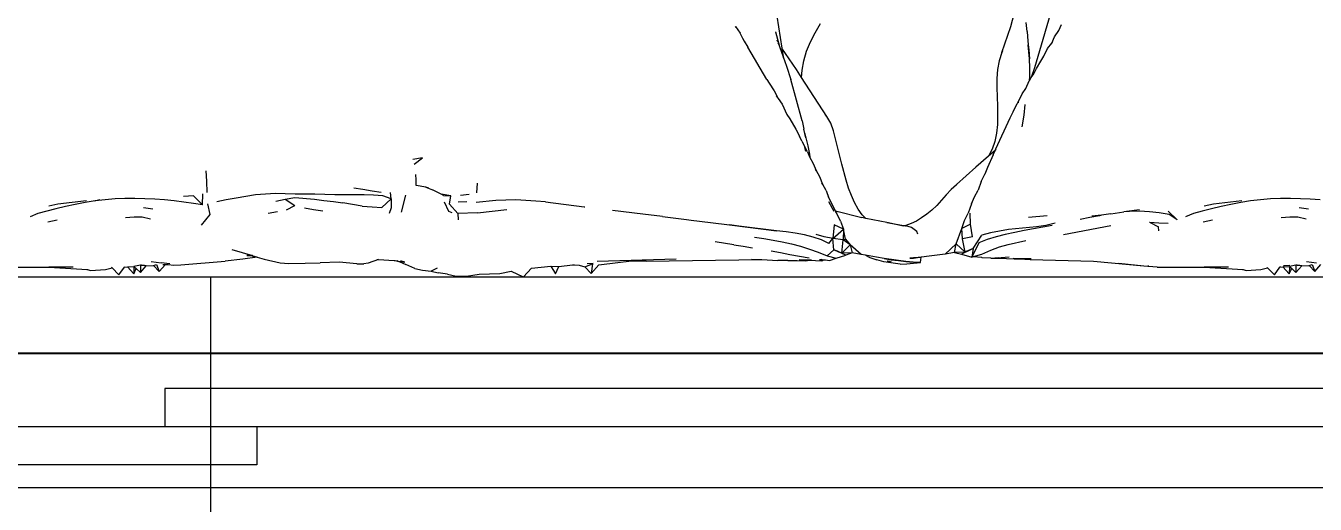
# Model space of a CAD drawing. Header units: millimetres. Extents: x 0 to 460473, y -68369 to 85219.
# Drawn here: x 223573 to 224416, y -38177 to -37864 of the extents above; entities that cross this region are included whole.
import ezdxf

# ---------------------------------------------------------------- set-up
doc = ezdxf.new("R2010")
doc.units = ezdxf.units.MM
doc.header["$LTSCALE"] = 50
for name, color, linetype in [('fur', 6, 'Continuous'), ('ha', 8, 'Continuous'), ('wall', 2, 'Continuous'), ('win', 4, 'Continuous')]:
    doc.layers.add(name, color=color, linetype=linetype)

# ---------------------------------------------------------------- blocks, each defined once
blk = doc.blocks.new('2600')
at = {"layer": 'win'}
for p, q in [((8549.25, -153771.01), (8549.25, -153471.01)), ((7239.25, -153521.01), (9759.25, -153521.01)), ((7249.25, -153608.51), (9749.25, -153608.51)), ((7249.25, -153608.51), (9749.25, -153608.51))]:
    blk.add_line(p, q, dxfattribs=at)
for points in [[(7249.25, -153543.51), (8579.25, -153543.51), (8579.25, -153568.51), (7249.25, -153568.51)], [(9749.25, -153568.51), (8519.25, -153568.51), (8519.25, -153593.51), (9749.25, -153593.51)]]:
    blk.add_lwpolyline(points, dxfattribs=at)
blk = doc.blocks.new('EWEDSF')
at = {"layer": 'wall', "color": 2}
blk.add_line((225434, 29829.7), (221434, 29829.7), dxfattribs=at)
at = {"layer": 'fur', "xscale": -1}
blk.add_blockref('2600', (232243.25, 183350.2), dxfattribs=at)
blk = doc.blocks.new('12312')
for p, q in [((249874.61, -38343.41), (249857.14, -38402.79)), ((249841.72, -38375.64), (249846.98, -38356.21)), ((249688.91, -38368.95), (249692.11, -38389.88)), ((249661.86, -38375.82), (249664.8, -38379.99)), ((249662.31, -38376.58), (249661.86, -38375.82)), ((249713.92, -38379.78), (249717.31, -38373.85)), ((249835.85, -38392.66), (249841.72, -38375.64)), ((249852.37, -38378.99), (249851.87, -38373.07)), ((249870.24, -38382.37), (249873.26, -38378.34)), ((249873.26, -38378.34), (249874.84, -38374.49)), ((249667.52, -38385.32), (249664.8, -38379.99)), ((249666.41, -38383.33), (249667.52, -38385.32)), ((249667.52, -38385.32), (249666.75, -38384.02)), ((249667.52, -38385.32), (249669.91, -38389.14)), ((249687.96, -38379.18), (249690.65, -38388.69)), ((249687.96, -38379.18), (249689.99, -38386.95)), ((249688.85, -38384.5), (249689.2, -38385.44)), ((249689.99, -38386.95), (249689.69, -38386.54)), ((249708.16, -38391.91), (249710.72, -38385.77)), ((249710.72, -38385.77), (249713.92, -38379.78)), ((249852.37, -38378.99), (249852.67, -38382.15)), ((249852.67, -38382.15), (249853.2, -38387.67)), ((249865.73, -38390.21), (249868.63, -38386.54)), ((249868.63, -38386.54), (249870.24, -38382.37)), ((249868.63, -38386.54), (249868.93, -38386.16)), ((249682.36, -38410.33), (249669.91, -38389.14)), ((249689.99, -38386.95), (249690.17, -38387.6)), ((249690.65, -38388.69), (249692.96, -38395.48)), ((249701.65, -38403.91), (249692.11, -38389.88)), ((249692.11, -38389.88), (249692.96, -38395.48)), ((249706.44, -38398.11), (249708.16, -38391.91)), ((249835.85, -38392.66), (249834.14, -38398.07)), ((249836.28, -38391.73), (249835.85, -38392.66)), ((249853.17, -38387.73), (249853.2, -38387.67)), ((249853.17, -38387.73), (249853.51, -38390.88)), ((249853.98, -38396.79), (249853.17, -38387.73)), ((249853.51, -38390.88), (249853.98, -38396.79)), ((249861.31, -38398.41), (249863.45, -38395.13)), ((249863.45, -38395.13), (249865.73, -38390.21)), ((249692.96, -38395.48), (249695.04, -38401.59)), ((249693.04, -38395.96), (249693.11, -38396.47)), ((249695.04, -38401.59), (249697.92, -38410.37)), ((249705.34, -38404.27), (249706.44, -38398.11)), ((249833.06, -38403.74), (249832.68, -38409.65)), ((249834.14, -38398.07), (249833.06, -38403.74)), ((249854.29, -38402.65), (249853.98, -38396.79)), ((249854.15, -38408.39), (249854.29, -38402.65)), ((249857.14, -38402.79), (249855.16, -38409.13)), ((249856.71, -38406.71), (249858.55, -38403.1)), ((249858.55, -38403.1), (249861.31, -38398.41)), ((249682.36, -38410.33), (249683.85, -38412.83)), ((249705.33, -38437.39), (249697.92, -38410.37)), ((249705, -38409.1), (249701.65, -38403.91)), ((249705, -38409.1), (249705.34, -38404.27)), ((249705, -38409.15), (249705, -38409.1)), ((249721.44, -38434.55), (249705, -38409.15)), ((249832.68, -38409.65), (249832.67, -38415.66)), ((249851.49, -38416.18), (249853.74, -38411.32)), ((249853.74, -38411.32), (249853.91, -38411.06)), ((249853.91, -38411.06), (249854.15, -38408.39)), ((249853.91, -38411.06), (249855.16, -38409.13)), ((249855.16, -38409.13), (249856.71, -38406.71)), ((249683.85, -38412.83), (249687, -38417.7)), ((249687, -38417.7), (249689.59, -38422.75)), ((249832.67, -38415.66), (249833.07, -38427.76)), ((249847.04, -38424.22), (249849.23, -38419.72)), ((249849.23, -38419.72), (249851.49, -38416.18)), ((249688.36, -38421.09), (249689.59, -38422.75)), ((249689.59, -38422.75), (249692.27, -38426.41)), ((249692.27, -38426.41), (249695.36, -38433.37)), ((249833.07, -38427.76), (249833.14, -38433.78)), ((249843.29, -38431.54), (249845.11, -38427.85)), ((249845.11, -38427.85), (249847.04, -38424.22)), ((249846.61, -38425.15), (249846.6, -38425.6)), ((249850.47, -38433.72), (249851.09, -38426.63)), ((249695.36, -38433.37), (249697.32, -38436)), ((249697.32, -38436), (249701.29, -38442.75)), ((249705.33, -38437.39), (249706.53, -38442.94)), ((249721.44, -38434.55), (249720.52, -38433.48)), ((249724.01, -38438.97), (249721.44, -38434.55)), ((249832, -38455.74), (249841.33, -38435.38)), ((249833.14, -38433.78), (249832.98, -38439.72)), ((249841.33, -38435.38), (249843.29, -38431.54)), ((249849.1, -38441.37), (249850.47, -38433.72)), ((249701.29, -38442.75), (249703.66, -38447.49)), ((249707.76, -38448.55), (249706.53, -38442.94)), ((249706.78, -38445.23), (249707.76, -38448.55)), ((249725.89, -38443.99), (249724.01, -38438.97)), ((249731.2, -38465.71), (249725.89, -38443.99)), ((249832.46, -38445.51), (249831.37, -38451)), ((249832.98, -38439.72), (249832.46, -38445.51)), ((249705.11, -38450.73), (249703.66, -38447.49)), ((249705.11, -38450.73), (249706.62, -38453.43)), ((249708.89, -38457.72), (249706.62, -38453.43)), ((249707.76, -38448.55), (249709.05, -38453.79)), ((249709.05, -38453.79), (249710.05, -38459.1)), ((249831.37, -38451), (249829.58, -38456.02)), ((249457.27, -38461.69), (249450.74, -38462.66)), ((249451.76, -38465.79), (249457.27, -38461.69)), ((249706.97, -38454.63), (249707.72, -38457.19)), ((249707.12, -38454.73), (249707.08, -38454.6)), ((249707.83, -38457.24), (249707.16, -38454.87)), ((249708.89, -38457.72), (249710.22, -38461)), ((249710.05, -38459.1), (249710.32, -38461.16)), ((249710.32, -38461.16), (249710.22, -38461)), ((249712.86, -38465.56), (249710.32, -38461.16)), ((249827.12, -38460.54), (249818.89, -38467.65)), ((249830.18, -38459.57), (249826.52, -38467.88)), ((249827.16, -38460.49), (249827.12, -38460.54)), ((249829.58, -38456.02), (249827.16, -38460.49)), ((249831.53, -38456.73), (249827.16, -38460.49)), ((249830.18, -38459.57), (249831.53, -38456.73)), ((249831.53, -38456.73), (249832, -38455.74)), ((249832.22, -38456.13), (249831.53, -38456.73)), ((249316.18, -38476.94), (249315.84, -38470.14)), ((249714.64, -38470.07), (249712.86, -38465.56)), ((249714.64, -38470.07), (249714.13, -38469.21)), ((249717, -38473.99), (249714.64, -38470.07)), ((249734.13, -38476.29), (249731.2, -38465.71)), ((249818.89, -38467.65), (249806.33, -38479.12)), ((249826.52, -38467.88), (249824.79, -38472.35)), ((249316.49, -38484.29), (249316.18, -38476.94)), ((249452.96, -38476.07), (249452.9, -38472.52)), ((249453.07, -38479.78), (249452.96, -38476.07)), ((249492.64, -38484.51), (249493.02, -38478.14)), ((249718.94, -38479.13), (249717, -38473.99)), ((249718.94, -38479.13), (249718.22, -38477.89)), ((249721.12, -38482.9), (249718.94, -38479.13)), ((249735.73, -38481.41), (249734.13, -38476.29)), ((249806.28, -38479.15), (249802.83, -38482.31)), ((249806.33, -38479.12), (249806.28, -38479.15)), ((249822.44, -38477.09), (249820.39, -38482.74)), ((249822.44, -38477.09), (249824.79, -38472.35)), ((249824.79, -38472.35), (249825.1, -38471.74)), ((249307.4, -38486.37), (249300.95, -38486.83)), ((249313.39, -38492.38), (249307.4, -38486.37)), ((249313.39, -38492.38), (249313.58, -38485.04)), ((249335.25, -38488), (249328.9, -38489.15)), ((249341.61, -38486.82), (249335.25, -38488)), ((249348.03, -38485.85), (249341.61, -38486.82)), ((249354.51, -38485.25), (249348.03, -38485.85)), ((249360.99, -38484.99), (249354.51, -38485.25)), ((249367.45, -38485.03), (249360.99, -38484.99)), ((249373.88, -38485.35), (249367.45, -38485.03)), ((249367.45, -38488.68), (249373.78, -38487.49)), ((249373.78, -38487.49), (249386.6, -38488.61)), ((249386.75, -38485.44), (249373.88, -38485.35)), ((249393.23, -38485.53), (249386.75, -38485.44)), ((249399.76, -38485.69), (249393.23, -38485.53)), ((249406.3, -38485.78), (249399.76, -38485.69)), ((249412.74, -38485.81), (249406.3, -38485.78)), ((249418.25, -38482.24), (249412.17, -38481.51)), ((249419.01, -38485.85), (249412.74, -38485.81)), ((249424.26, -38483.46), (249418.25, -38482.24)), ((249425.13, -38486.03), (249419.01, -38485.85)), ((249430.16, -38484.3), (249424.26, -38483.46)), ((249431.13, -38486.4), (249425.13, -38486.03)), ((249436.6, -38488.46), (249431.13, -38486.4)), ((249436.6, -38488.46), (249436.24, -38484.17)), ((249446.14, -38485.99), (249443.18, -38497.02)), ((249459.45, -38480.88), (249453.07, -38479.78)), ((249461.31, -38481.37), (249459.45, -38480.88)), ((249459.45, -38480.88), (249463.72, -38482.63)), ((249469.4, -38485.33), (249463.72, -38482.63)), ((249470.94, -38486.31), (249469.4, -38485.33)), ((249475.76, -38486.51), (249469.4, -38485.33)), ((249470.94, -38486.31), (249475.76, -38486.51)), ((249474.89, -38491.9), (249475.76, -38486.51)), ((249487.64, -38485.53), (249481.99, -38486.18)), ((249721.12, -38482.9), (249722.87, -38487.93)), ((249722.23, -38486.67), (249722.87, -38487.93)), ((249722.87, -38487.93), (249725.2, -38492.44)), ((249737.52, -38486.32), (249735.73, -38481.41)), ((249739.56, -38490.91), (249737.52, -38486.32)), ((249799.57, -38485.71), (249796.46, -38489.27)), ((249802.83, -38482.31), (249799.57, -38485.71)), ((249816.07, -38491.78), (249818.01, -38487.01)), ((249818.01, -38487.01), (249820.39, -38482.74)), ((249211.48, -38496.46), (249205.68, -38498.09)), ((249217.56, -38494.93), (249211.48, -38496.46)), ((249218.78, -38492), (249212.85, -38493.12)), ((249223.83, -38493.42), (249217.56, -38494.93)), ((249237.41, -38489.64), (249218.78, -38492)), ((249230.21, -38492.04), (249223.83, -38493.42)), ((249236.66, -38490.87), (249230.21, -38492.04)), ((249243.14, -38489.77), (249236.66, -38490.87)), ((249242.75, -38489.76), (249246.19, -38488.83)), ((249249.63, -38488.97), (249243.14, -38489.77)), ((249256.16, -38488.46), (249249.63, -38488.97)), ((249262.67, -38488.2), (249256.16, -38488.46)), ((249269.17, -38488.24), (249262.67, -38488.2)), ((249275.65, -38488.37), (249269.17, -38488.24)), ((249274.81, -38494.13), (249280.88, -38495.02)), ((249282.11, -38488.61), (249275.65, -38488.37)), ((249288.52, -38489.03), (249282.11, -38488.61)), ((249294.9, -38489.68), (249288.52, -38489.03)), ((249301.23, -38490.51), (249294.9, -38489.68)), ((249307.52, -38491.43), (249301.23, -38490.51)), ((249313.39, -38492.38), (249307.52, -38491.43)), ((249316.72, -38491.73), (249318.18, -38498.7)), ((249328.9, -38489.15), (249322.69, -38490.37)), ((249361.35, -38489.92), (249367.45, -38488.68)), ((249367.45, -38488.68), (249373.6, -38492.76)), ((249368.35, -38495.55), (249373.6, -38492.76)), ((249379.96, -38494.39), (249385.97, -38495.31)), ((249385.97, -38495.31), (249391.91, -38496.15)), ((249386.6, -38488.61), (249392.75, -38489.4)), ((249392.75, -38489.4), (249398.88, -38490.22)), ((249398.88, -38490.22), (249405.05, -38491.12)), ((249417.77, -38493.3), (249405.05, -38491.12)), ((249417.77, -38493.3), (249424.2, -38493.67)), ((249424.2, -38493.67), (249430.49, -38494.11)), ((249436.6, -38488.46), (249430.49, -38494.11)), ((249436.73, -38494.28), (249435.43, -38498.07)), ((249436.6, -38488.46), (249436.73, -38494.28)), ((249471.23, -38490.28), (249474.13, -38496.5)), ((249474.13, -38496.5), (249476.34, -38497.42)), ((249474.89, -38491.9), (249480.18, -38498.02)), ((249486.22, -38490.44), (249480.53, -38490.61)), ((249505.07, -38489.59), (249492.2, -38490.82)), ((249493.08, -38497.55), (249512.21, -38495.41)), ((249511.6, -38489.17), (249505.07, -38489.59)), ((249518.17, -38489.06), (249511.6, -38489.17)), ((249524.7, -38489.39), (249518.17, -38489.06)), ((249531.17, -38489.87), (249524.7, -38489.39)), ((249537.6, -38490.44), (249531.17, -38489.87)), ((249537.6, -38490.44), (249562.94, -38493.66)), ((249562.94, -38493.66), (249563.29, -38493.7)), ((249563.29, -38493.7), (249563.34, -38493.71)), ((249601.28, -38498.54), (249581.36, -38495.93)), ((249722.57, -38490.09), (249726.07, -38496.37)), ((249727.13, -38496.26), (249725.2, -38492.44)), ((249727.36, -38496.73), (249727.13, -38496.26)), ((249727.13, -38496.26), (249744.26, -38500.6)), ((249741.89, -38495.11), (249739.56, -38490.91)), ((249744.53, -38498.8), (249741.89, -38495.11)), ((249790.13, -38495.79), (249786.83, -38498.51)), ((249793.34, -38492.69), (249790.13, -38495.79)), ((249796.46, -38489.27), (249793.34, -38492.69)), ((249816.07, -38491.78), (249813.88, -38497.72)), ((249925.86, -38495.59), (249915.67, -38496.97)), ((249944.57, -38496.52), (249950.47, -38502.03)), ((249966.87, -38496.46), (249961.08, -38498.09)), ((249972.95, -38494.93), (249966.87, -38496.46)), ((249974.17, -38492), (249968.25, -38493.12)), ((249979.23, -38493.42), (249972.95, -38494.93)), ((249992.81, -38489.64), (249974.17, -38492)), ((249985.61, -38492.04), (249979.23, -38493.42)), ((249992.06, -38490.87), (249985.61, -38492.04)), ((249998.54, -38489.77), (249992.06, -38490.87)), ((250005.03, -38488.97), (249998.54, -38489.77)), ((250011.56, -38488.46), (250005.03, -38488.97)), ((250018.07, -38488.2), (250011.56, -38488.46)), ((250024.56, -38488.24), (250018.07, -38488.2)), ((250031.05, -38488.37), (250024.56, -38488.24)), ((250030.21, -38494.13), (250036.27, -38495.02)), ((250037.51, -38488.61), (250031.05, -38488.37)), ((250043.92, -38489.03), (250037.51, -38488.61)), ((249205.68, -38498.09), (249200.58, -38500.22)), ((249212.19, -38503.37), (249218.25, -38502.13)), ((249263.11, -38500.68), (249268.67, -38500.09)), ((249268.67, -38500.09), (249274, -38500.12)), ((249274, -38500.12), (249279.36, -38501.56)), ((249318.18, -38498.7), (249312.46, -38505.71)), ((249356.35, -38497.82), (249362.34, -38496.66)), ((249493.08, -38497.55), (249480.18, -38498.02)), ((249480.18, -38498.02), (249480.46, -38502.15)), ((249613.99, -38500.05), (249601.28, -38498.54)), ((249613.99, -38500.05), (249629.82, -38502.02)), ((249629.82, -38502.02), (249632.9, -38502.4)), ((249632.9, -38502.4), (249645.42, -38503.99)), ((249645.42, -38503.99), (249657.84, -38505.49)), ((249727.36, -38496.73), (249727.49, -38496.79)), ((249727.44, -38496.87), (249727.36, -38496.73)), ((249727.66, -38496.99), (249727.44, -38496.87)), ((249727.82, -38497.63), (249727.44, -38496.87)), ((249728.33, -38497.8), (249727.82, -38497.63)), ((249730.48, -38502.91), (249727.82, -38497.63)), ((249730.48, -38502.91), (249732.41, -38508.29)), ((249747.06, -38501.18), (249744.26, -38500.6)), ((249747.06, -38501.18), (249744.53, -38498.8)), ((249760.61, -38503.99), (249747.06, -38501.18)), ((249760.61, -38503.99), (249772.86, -38505.98)), ((249769.55, -38505.85), (249760.61, -38503.99)), ((249776.67, -38504.55), (249773.23, -38505.86)), ((249780.1, -38502.91), (249776.67, -38504.55)), ((249783.48, -38500.87), (249780.1, -38502.91)), ((249786.83, -38498.51), (249783.48, -38500.87)), ((249809.81, -38507.88), (249811.47, -38502.58)), ((249811.47, -38502.58), (249813.88, -38497.72)), ((249815.5, -38505.08), (249815.25, -38497.84)), ((249865.42, -38499.61), (249853.38, -38500.62)), ((249870.74, -38504.41), (249864.74, -38505.78)), ((249893.43, -38500.69), (249887.19, -38502.02)), ((249899.78, -38499.42), (249893.43, -38500.69)), ((249900.95, -38499.18), (249894.75, -38499.8)), ((249900.95, -38499.18), (249899.78, -38499.42)), ((249907.17, -38498.12), (249900.95, -38499.18)), ((249907.17, -38498.12), (249915.67, -38496.97)), ((249919.24, -38496.65), (249915.67, -38496.97)), ((249925.83, -38496.55), (249919.24, -38496.65)), ((249932.36, -38496.88), (249925.83, -38496.55)), ((249938.82, -38497.51), (249932.36, -38496.88)), ((249932.46, -38503.66), (249938.56, -38504.03)), ((249932.46, -38503.66), (249938.4, -38506.72)), ((249938.56, -38504.03), (249944.55, -38504.24)), ((249945.19, -38498.56), (249938.82, -38497.51)), ((249950.47, -38502.03), (249945.19, -38498.56)), ((249961.08, -38498.09), (249955.97, -38500.22)), ((249967.59, -38503.37), (249973.65, -38502.13)), ((250018.5, -38500.68), (250024.07, -38500.09)), ((250024.07, -38500.09), (250029.39, -38500.12)), ((250029.39, -38500.12), (250034.75, -38501.56)), ((249657.84, -38505.49), (249688.63, -38509.25)), ((249664.01, -38506.29), (249657.84, -38505.49)), ((249688.63, -38509.25), (249664.01, -38506.29)), ((249674.15, -38513.38), (249680.24, -38514.32)), ((249694.8, -38510.06), (249688.63, -38509.25)), ((249700.85, -38510.91), (249694.8, -38510.06)), ((249706.78, -38512), (249700.85, -38510.91)), ((249712.5, -38513.38), (249706.78, -38512)), ((249717.91, -38515.22), (249712.5, -38513.38)), ((249719.68, -38513.23), (249714.56, -38511.68)), ((249725.37, -38514.29), (249719.68, -38513.23)), ((249726.18, -38505.45), (249725.37, -38514.29)), ((249725.37, -38514.29), (249732.41, -38508.29)), ((249732.41, -38508.29), (249726.18, -38505.45)), ((249732.41, -38508.29), (249732.26, -38515.14)), ((249733.66, -38514.81), (249732.41, -38508.29)), ((249771.38, -38506.23), (249769.55, -38505.85)), ((249772.76, -38506.01), (249769.55, -38505.85)), ((249772.76, -38506.01), (249772.44, -38506.12)), ((249772.86, -38505.98), (249772.76, -38506.01)), ((249773.23, -38505.86), (249772.86, -38505.98)), ((249772.86, -38505.98), (249773.22, -38506.04)), ((249776.87, -38507.14), (249773.22, -38506.04)), ((249780.23, -38509.78), (249776.87, -38507.14)), ((249781.04, -38511.43), (249780.23, -38509.78)), ((249806.04, -38517.79), (249809.81, -38507.88)), ((249815.5, -38505.08), (249809.81, -38507.88)), ((249810.26, -38514.64), (249809.81, -38507.88)), ((249816.74, -38513.3), (249810.26, -38514.64)), ((249816.74, -38513.3), (249815.5, -38505.08)), ((249817.22, -38520.83), (249822.77, -38512.19)), ((249828.53, -38510.7), (249822.77, -38512.19)), ((249832.09, -38513.18), (249826.29, -38514.99)), ((249840.33, -38508.52), (249828.53, -38510.7)), ((249838.13, -38511.67), (249832.09, -38513.18)), ((249844.28, -38510.36), (249838.13, -38511.67)), ((249858.62, -38506.79), (249840.33, -38508.52)), ((249850.47, -38509.18), (249844.28, -38510.36)), ((249862.8, -38506.91), (249850.47, -38509.18)), ((249864.74, -38505.78), (249858.62, -38506.79)), ((249868.89, -38505.85), (249862.8, -38506.91)), ((249876.15, -38511.7), (249907.24, -38505.81)), ((249938.57, -38509.3), (249938.4, -38506.72)), ((249332.44, -38521.56), (249346.01, -38525.53)), ((249660.65, -38518.45), (249648.41, -38516.47)), ((249660.65, -38518.45), (249666.78, -38519.4)), ((249666.78, -38519.4), (249672.9, -38520.34)), ((249680.24, -38514.32), (249686.34, -38515.36)), ((249686.34, -38515.36), (249692.36, -38516.52)), ((249692.36, -38516.52), (249698.31, -38517.85)), ((249698.31, -38517.85), (249704.21, -38519.45)), ((249704.21, -38519.45), (249710.08, -38521.3)), ((249710.08, -38521.3), (249715.93, -38523.38)), ((249722.81, -38517.69), (249717.91, -38515.22)), ((249726.05, -38521.66), (249721.67, -38525.57)), ((249722.81, -38517.69), (249725.37, -38514.29)), ((249732.26, -38515.14), (249725.37, -38514.29)), ((249726.05, -38521.66), (249725.37, -38514.29)), ((249729.36, -38523.18), (249726.05, -38521.66)), ((249729.45, -38523.12), (249726.05, -38521.66)), ((249731.29, -38523.91), (249732.26, -38515.14)), ((249731.29, -38523.91), (249736.79, -38518.39)), ((249732.26, -38515.14), (249733.66, -38514.81)), ((249736.79, -38518.39), (249732.26, -38515.14)), ((249733.66, -38514.81), (249736.79, -38518.39)), ((249736.79, -38518.39), (249738.12, -38523.78)), ((249743.97, -38524.76), (249736.79, -38518.39)), ((249806.04, -38517.79), (249798.9, -38524.48)), ((249805.01, -38523.59), (249806.04, -38517.79)), ((249806.04, -38517.79), (249811.83, -38523.21)), ((249811.83, -38523.21), (249810.26, -38514.64)), ((249817.22, -38520.83), (249812.57, -38522.88)), ((249817.22, -38520.83), (249812.74, -38523.04)), ((249820.89, -38517.19), (249816.36, -38526.46)), ((249817.22, -38520.83), (249816.36, -38526.46)), ((249826.29, -38514.99), (249820.89, -38517.19)), ((249828.75, -38522.07), (249834.38, -38519.87)), ((249834.38, -38519.87), (249840.02, -38518.17)), ((249840.02, -38518.17), (249851.68, -38515.76)), ((249279.69, -38529.4), (249286.22, -38530.36)), ((249299.19, -38531.52), (249328.11, -38529.1)), ((249339.75, -38527.9), (249328.11, -38529.1)), ((249349.17, -38526.45), (249339.75, -38527.9)), ((249342.33, -38525.49), (249346.34, -38525.63)), ((249346.01, -38525.53), (249342.33, -38525.49)), ((249346.01, -38525.53), (249346.34, -38525.63)), ((249346.07, -38526.43), (249348.61, -38526.29)), ((249346.34, -38525.63), (249348.61, -38526.29)), ((249348.61, -38526.29), (249349.17, -38526.45)), ((249349.17, -38526.45), (249353.75, -38527.79)), ((249353.75, -38527.79), (249364.1, -38530.23)), ((249364.1, -38530.23), (249369.78, -38530.59)), ((249380.55, -38530.51), (249390.31, -38530.17)), ((249402.61, -38529.84), (249390.31, -38530.17)), ((249414.2, -38530.85), (249402.61, -38529.84)), ((249428.41, -38528.18), (249421.69, -38530.37)), ((249427.59, -38528.14), (249428.41, -38528.18)), ((249428.41, -38528.18), (249438.72, -38528.63)), ((249438.72, -38528.63), (249440.13, -38528.88)), ((249438.72, -38528.63), (249439.36, -38528.66)), ((249439.36, -38528.66), (249440.13, -38528.88)), ((249440.13, -38528.88), (249442.37, -38529.52)), ((249440.13, -38528.88), (249441.22, -38529.07)), ((249440.64, -38528.82), (249440.54, -38528.81)), ((249440.64, -38528.82), (249441.22, -38529.07)), ((249441.22, -38529.07), (249441.3, -38529.09)), ((249441.3, -38529.09), (249442.37, -38529.52)), ((249441.3, -38529.09), (249444.5, -38529.65)), ((249442.37, -38529.52), (249446.27, -38531.28)), ((249443.36, -38529.16), (249442.87, -38529.1)), ((249443.52, -38529.26), (249443.36, -38529.16)), ((249443.62, -38529.3), (249443.52, -38529.26)), ((249443.83, -38529.35), (249443.62, -38529.3)), ((249444.5, -38529.65), (249443.83, -38529.35)), ((249444.01, -38529.25), (249445.3, -38529.7)), ((249444.63, -38529.67), (249444.5, -38529.65)), ((249445.67, -38530.09), (249444.63, -38529.67)), ((249444.63, -38529.67), (249445.4, -38529.81)), ((249445.67, -38530.09), (249445.71, -38530.13)), ((249571.4, -38529.17), (249623.07, -38527.54)), ((249572.34, -38531.48), (249584.84, -38530.01)), ((249584.84, -38530.01), (249591.95, -38529.25)), ((249591.95, -38529.25), (249591.38, -38529.26)), ((249603.3, -38529.2), (249591.95, -38529.25)), ((249603.3, -38529.2), (249678.97, -38528.13)), ((249672.18, -38527.77), (249678.97, -38528.13)), ((249678.97, -38528.13), (249689.52, -38528.7)), ((249685.11, -38522.38), (249691.21, -38523.5)), ((249695.92, -38528.68), (249689.52, -38528.7)), ((249691.21, -38523.5), (249697.36, -38524.73)), ((249695.92, -38528.68), (249702.17, -38528.68)), ((249697.36, -38524.73), (249703.6, -38525.91)), ((249702.17, -38528.68), (249707.63, -38528.87)), ((249711.56, -38528.49), (249703.43, -38528.32)), ((249703.43, -38528.32), (249710.18, -38528.62)), ((249703.6, -38525.91), (249710.02, -38526.96)), ((249707.63, -38528.87), (249710.18, -38528.62)), ((249710.18, -38528.62), (249710.34, -38528.61)), ((249710.34, -38528.61), (249711.56, -38528.49)), ((249710.34, -38528.61), (249713.99, -38528.8)), ((249713.99, -38528.8), (249718.19, -38528.93)), ((249715.93, -38523.38), (249721.67, -38525.57)), ((249716.59, -38528.01), (249718.38, -38528.18)), ((249718.38, -38528.18), (249717.51, -38528.64)), ((249717.51, -38528.64), (249718.82, -38528.54)), ((249718.19, -38528.93), (249718.82, -38528.54)), ((249718.38, -38528.18), (249719.25, -38528.26)), ((249718.82, -38528.54), (249719.25, -38528.26)), ((249718.82, -38528.54), (249720.63, -38528.4)), ((249719.25, -38528.26), (249720.63, -38528.4)), ((249720.63, -38528.4), (249723.16, -38528.64)), ((249721.67, -38525.57), (249727.69, -38527.2)), ((249723.16, -38528.64), (249727.69, -38527.2)), ((249727.69, -38527.2), (249733.99, -38525.29)), ((249729.45, -38523.12), (249729.36, -38523.18)), ((249729.38, -38523.19), (249729.36, -38523.18)), ((249729.38, -38523.19), (249729.45, -38523.12)), ((249729.62, -38523.3), (249729.38, -38523.19)), ((249729.63, -38523.2), (249729.45, -38523.12)), ((249729.62, -38523.3), (249729.63, -38523.2)), ((249731.13, -38523.99), (249729.62, -38523.3)), ((249731.24, -38523.89), (249729.63, -38523.2)), ((249731.24, -38523.89), (249731.13, -38523.99)), ((249731.58, -38524.19), (249731.13, -38523.99)), ((249731.29, -38523.91), (249731.24, -38523.89)), ((249738.12, -38523.78), (249731.29, -38523.91)), ((249731.58, -38524.19), (249731.66, -38524.1)), ((249733.99, -38525.29), (249731.58, -38524.19)), ((249738.12, -38523.78), (249733.99, -38525.29)), ((249743.97, -38524.76), (249738.12, -38523.78)), ((249746.73, -38525.23), (249743.97, -38524.76)), ((249746.73, -38525.23), (249749.5, -38526.68)), ((249749.13, -38525.64), (249746.73, -38525.23)), ((249754.05, -38526.59), (249749.13, -38525.64)), ((249749.5, -38526.68), (249754.24, -38528.28)), ((249758.87, -38527.47), (249754.05, -38526.59)), ((249758.71, -38529.65), (249754.24, -38528.28)), ((249769.4, -38531.03), (249758.71, -38529.65)), ((249763.64, -38528.15), (249758.87, -38527.47)), ((249758.87, -38527.47), (249763.64, -38528.21)), ((249761.05, -38529.22), (249760.94, -38529.23)), ((249763.21, -38529.69), (249761.05, -38529.22)), ((249762.85, -38529.69), (249761.05, -38529.22)), ((249761.99, -38529.17), (249763.52, -38529.69)), ((249763.67, -38528.15), (249763.64, -38528.15)), ((249763.64, -38528.21), (249768.4, -38528.82)), ((249768.4, -38528.82), (249763.67, -38528.15)), ((249768.4, -38528.82), (249773.16, -38529.35)), ((249773.16, -38529.31), (249768.4, -38528.82)), ((249773.19, -38529.31), (249773.16, -38529.31)), ((249773.16, -38529.35), (249777.92, -38529.8)), ((249777.92, -38529.8), (249773.19, -38529.31)), ((249773.81, -38531), (249782.67, -38530.14)), ((249775.77, -38527.26), (249778.18, -38527.12)), ((249778.46, -38526.94), (249775.8, -38527.11)), ((249782.67, -38530.14), (249777.92, -38529.8)), ((249783.23, -38526.64), (249778.1, -38527.33)), ((249778.28, -38527.09), (249778.18, -38527.12)), ((249778.28, -38527.09), (249778.18, -38527.09)), ((249778.76, -38526.93), (249778.28, -38527.09)), ((249778.28, -38527.09), (249778.52, -38527.07)), ((249778.55, -38526.94), (249778.46, -38526.94)), ((249778.52, -38527.07), (249783.23, -38526.64)), ((249778.76, -38526.93), (249778.55, -38526.94)), ((249778.92, -38526.92), (249778.76, -38526.93)), ((249783.23, -38526.64), (249778.92, -38526.92)), ((249782.67, -38530.14), (249783.23, -38526.64)), ((249783.23, -38526.64), (249783.47, -38526.63)), ((249788.47, -38525.99), (249783.47, -38526.63)), ((249793.56, -38525.33), (249788.47, -38525.99)), ((249798.9, -38524.48), (249793.56, -38525.33)), ((249805.01, -38523.59), (249798.9, -38524.48)), ((249811.83, -38523.21), (249805.01, -38523.59)), ((249805.01, -38523.59), (249809.58, -38524.61)), ((249812.61, -38523.11), (249809.58, -38524.61)), ((249809.58, -38524.61), (249816.36, -38526.46)), ((249812.44, -38522.94), (249811.83, -38523.21)), ((249812.57, -38522.88), (249812.44, -38522.94)), ((249812.44, -38522.94), (249812.61, -38523.11)), ((249812.74, -38523.04), (249812.57, -38522.88)), ((249812.74, -38523.04), (249812.61, -38523.11)), ((249816.36, -38526.46), (249817.43, -38526.15)), ((249817.43, -38526.15), (249822.79, -38524.6)), ((249817.43, -38526.15), (249822.61, -38526.64)), ((249822.61, -38526.64), (249823.07, -38526.91)), ((249822.79, -38524.6), (249828.75, -38522.07)), ((249828.77, -38527.13), (249823.07, -38526.91)), ((249828.77, -38527.13), (249835.55, -38526.83)), ((249828.77, -38527.13), (249833.63, -38526.84)), ((249828.77, -38527.13), (249838.95, -38527.48)), ((249835.55, -38526.83), (249840.6, -38526.41)), ((249838.95, -38527.48), (249843.97, -38527.62)), ((249855.16, -38527.59), (249843.26, -38527.38)), ((249843.26, -38527.38), (249847.52, -38527.61)), ((249843.97, -38527.62), (249847.52, -38527.61)), ((249847.52, -38527.61), (249855.16, -38527.59)), ((249847.52, -38527.61), (249854.38, -38527.98)), ((249854.38, -38527.98), (249895.81, -38529.13)), ((249895.81, -38529.13), (249928.69, -38532.22)), ((250035.09, -38529.4), (250041.62, -38530.36)), ((249182, -38533.04), (249212.8, -38533.01)), ((249228.69, -38532.98), (249212.8, -38533.01)), ((249212.8, -38533.01), (249238.19, -38534.7)), ((249237.77, -38534.6), (249238.19, -38534.7)), ((249238.19, -38534.7), (249240.11, -38535.16)), ((249240.11, -38535.16), (249249.89, -38534.54)), ((249249.89, -38534.54), (249254.27, -38533.47)), ((249253.87, -38533.03), (249254.27, -38533.47)), ((249254.27, -38533.47), (249258.67, -38538.15)), ((249258.67, -38538.15), (249262.3, -38533.06)), ((249262.3, -38533.06), (249262.65, -38532.58)), ((249262.3, -38533.06), (249264.21, -38532.93)), ((249264.21, -38532.93), (249268.48, -38532.63)), ((249268.37, -38537.39), (249264.21, -38532.93)), ((249268.48, -38532.63), (249268.37, -38537.39)), ((249268.37, -38537.39), (249270.02, -38534.03)), ((249272.8, -38531.76), (249268.48, -38532.63)), ((249268.48, -38532.63), (249270.02, -38534.03)), ((249270.02, -38534.03), (249272.73, -38536.48)), ((249272.8, -38531.76), (249272.73, -38536.48)), ((249272.73, -38536.48), (249276.52, -38532.12)), ((249273.48, -38531.82), (249272.8, -38531.76)), ((249273.48, -38531.82), (249275.18, -38531.69)), ((249275.03, -38531.98), (249273.48, -38531.82)), ((249275.18, -38531.69), (249275.03, -38531.98)), ((249276.52, -38532.12), (249275.03, -38531.98)), ((249275.18, -38531.69), (249276.52, -38532.12)), ((249276.52, -38532.12), (249281.35, -38531.97)), ((249281.35, -38531.97), (249283.32, -38531.24)), ((249281.35, -38531.97), (249285.1, -38535.9)), ((249283.32, -38531.24), (249285.1, -38535.9)), ((249285.1, -38535.9), (249289.08, -38531.37)), ((249291.9, -38530.97), (249286.22, -38530.36)), ((249287.41, -38531.36), (249289.08, -38531.37)), ((249289.08, -38531.37), (249290.92, -38531.39)), ((249290.92, -38531.39), (249294.71, -38531.74)), ((249294.71, -38531.74), (249299.19, -38531.52)), ((249369.78, -38530.59), (249380.55, -38530.51)), ((249414.2, -38530.85), (249418.84, -38530.93)), ((249421.69, -38530.37), (249418.84, -38530.93)), ((249452.07, -38534.03), (249446.27, -38531.28)), ((249452.07, -38534.03), (249457.2, -38535.14)), ((249457.2, -38535.14), (249462.77, -38535.75)), ((249466.78, -38533.67), (249462.77, -38535.75)), ((249462.77, -38535.75), (249467.42, -38536.88)), ((249473.53, -38537.57), (249467.42, -38536.88)), ((249473.53, -38537.57), (249479.15, -38538.94)), ((249485.97, -38538.91), (249494.11, -38537.7)), ((249494.11, -38537.7), (249507.76, -38537.31)), ((249507.76, -38537.31), (249515.07, -38535.8)), ((249515.07, -38535.8), (249522.9, -38539.32)), ((249523.27, -38539.32), (249528.5, -38533.76)), ((249528.5, -38533.76), (249541.13, -38532.53)), ((249541.13, -38532.53), (249546.37, -38532.61)), ((249541.13, -38532.53), (249544.11, -38537.39)), ((249544.11, -38537.39), (249546.37, -38532.61)), ((249546.37, -38532.61), (249555.29, -38531.58)), ((249555.29, -38531.58), (249556.42, -38531.45)), ((249555.29, -38531.58), (249559.5, -38531.78)), ((249559.5, -38531.78), (249563.18, -38532.92)), ((249563.18, -38532.92), (249568.24, -38530.9)), ((249567.39, -38537.32), (249563.18, -38532.92)), ((249568.73, -38530.64), (249564.86, -38530.95)), ((249568.24, -38530.9), (249567.39, -38537.32)), ((249567.39, -38537.32), (249572.34, -38531.48)), ((249769.4, -38531.03), (249773.81, -38531)), ((249912.45, -38530.53), (249928.69, -38532.22)), ((249928.69, -38532.22), (249931.36, -38532.44)), ((249931.62, -38532.5), (249931.36, -38532.44)), ((249931.62, -38532.5), (249931.86, -38532.52)), ((249931.62, -38532.5), (249931.83, -38532.55)), ((249937.4, -38533.04), (249931.83, -38532.55)), ((249931.89, -38532.49), (249931.86, -38532.52)), ((249937.4, -38533.04), (249968.2, -38533.01)), ((249984.09, -38532.98), (249968.2, -38533.01)), ((249968.2, -38533.01), (249993.59, -38534.7)), ((249993.17, -38534.6), (249993.59, -38534.7)), ((249993.59, -38534.7), (249995.51, -38535.16)), ((249995.51, -38535.16), (250005.28, -38534.54)), ((250005.28, -38534.54), (250009.67, -38533.47)), ((250009.26, -38533.03), (250009.67, -38533.47)), ((250009.67, -38533.47), (250014.07, -38538.15)), ((250014.07, -38538.15), (250017.7, -38533.06)), ((250017.7, -38533.06), (250018.05, -38532.58)), ((250017.7, -38533.06), (250019.61, -38532.93)), ((250019.61, -38532.93), (250023.88, -38532.63)), ((250023.76, -38537.39), (250019.61, -38532.93)), ((250020.06, -38532.41), (250020.25, -38532.2)), ((250024.09, -38532.09), (250020.25, -38532.2)), ((250020.25, -38532.2), (250020.38, -38532.39)), ((250023.88, -38532.63), (250023.76, -38537.39)), ((250023.76, -38537.39), (250025.42, -38534.03)), ((250028.19, -38531.76), (250023.88, -38532.63)), ((250023.88, -38532.63), (250025.42, -38534.03)), ((250025.42, -38534.03), (250028.12, -38536.48)), ((250028.19, -38531.76), (250028.12, -38536.48)), ((250028.12, -38536.48), (250031.92, -38532.12)), ((250028.88, -38531.82), (250028.19, -38531.76)), ((250028.88, -38531.82), (250030.57, -38531.69)), ((250030.43, -38531.98), (250028.88, -38531.82)), ((250030.57, -38531.69), (250030.43, -38531.98)), ((250031.92, -38532.12), (250030.43, -38531.98)), ((250030.57, -38531.69), (250031.92, -38532.12)), ((250031.92, -38532.12), (250036.75, -38531.97)), ((250036.75, -38531.97), (250038.72, -38531.24)), ((250036.75, -38531.97), (250040.5, -38535.9)), ((250038.72, -38531.24), (250040.5, -38535.9)), ((250040.5, -38535.9), (250044.48, -38531.37)), ((249083.49, -38539.32), (249522.9, -38539.32)), ((249479.15, -38538.94), (249485.97, -38538.91)), ((249522.9, -38539.32), (249523.27, -38539.32)), ((249523.27, -38539.32), (250278.29, -38539.32))]:
    blk.add_line(p, q)

msp = doc.modelspace()

# ---------------------------------------------------------------- linework, layer by layer
msp.add_line((225433.99868442, -38077.76328172), (222123.99868442, -38077.76328172))

# ---------------------------------------------------------------- block references
at = {"layer": 'ha'}
for name, p in [('EWEDSF', (0, -67907.45838072)), ('12312', (-25624.78545841, 511.56126197))]:
    msp.add_blockref(name, p, dxfattribs=at)

doc.saveas('drawing.dxf')
